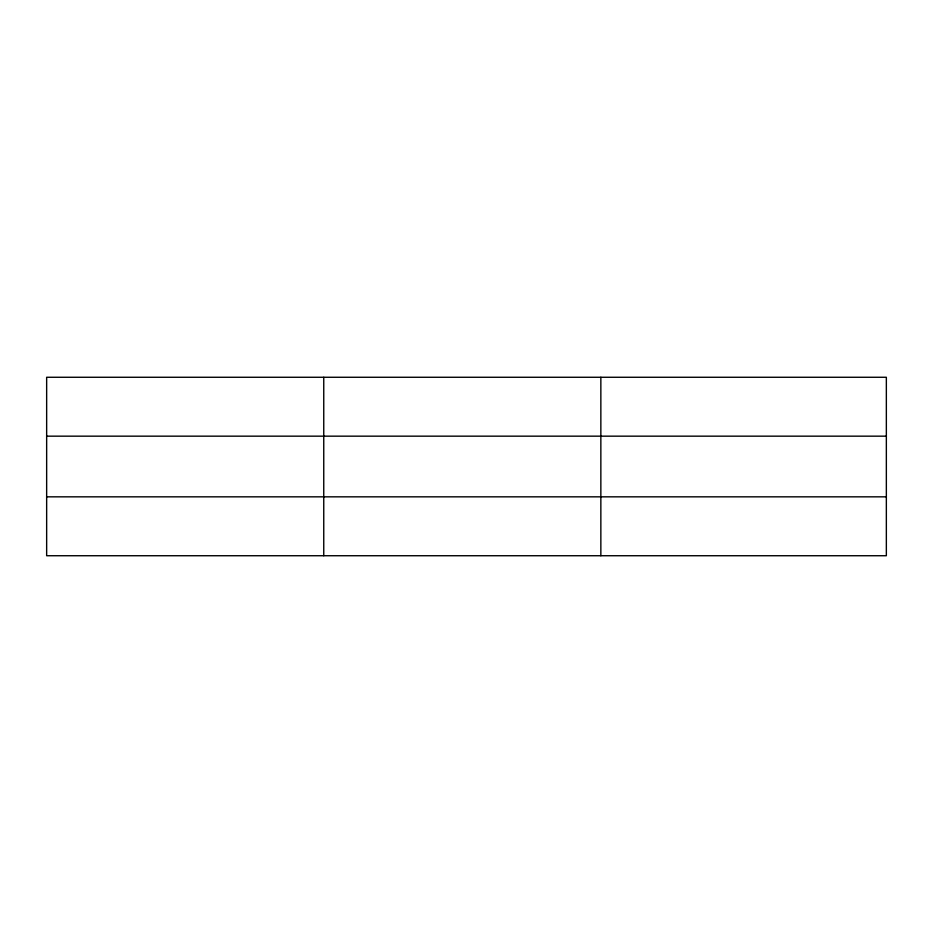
<?xml version="1.0" encoding="UTF-8"?>
<svg xmlns="http://www.w3.org/2000/svg" width="933" height="933" viewBox="0 0 933 933"><rect width="100%" height="100%" fill="white"/><g stroke="black" fill="none" stroke-linecap="round" stroke-linejoin="round"><path stroke-width="1.4" d="M323.751 377.27L323.751 555.73M600.852 377.27L600.852 555.73M886.35 436.166L886.35 377.27L46.65 377.27L46.65 555.73L886.35 555.73L886.35 436.166L46.65 436.166M46.65 496.834L886.35 496.834"/></g></svg>
